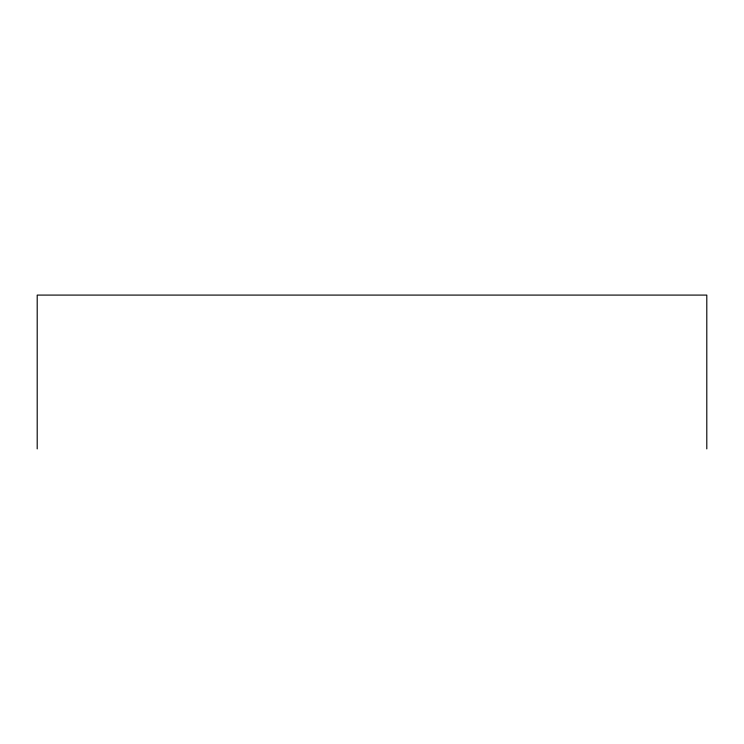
<?xml version="1.0" encoding="UTF-8"?>
<svg xmlns="http://www.w3.org/2000/svg" width="744" height="744" viewBox="0 0 744 744"><rect width="100%" height="100%" fill="white"/><g stroke="black" fill="none" stroke-linecap="round" stroke-linejoin="round"><path stroke-width="1.12" d="M706.8 448.911L706.8 295.089L37.2 295.089L37.2 448.911"/></g></svg>
